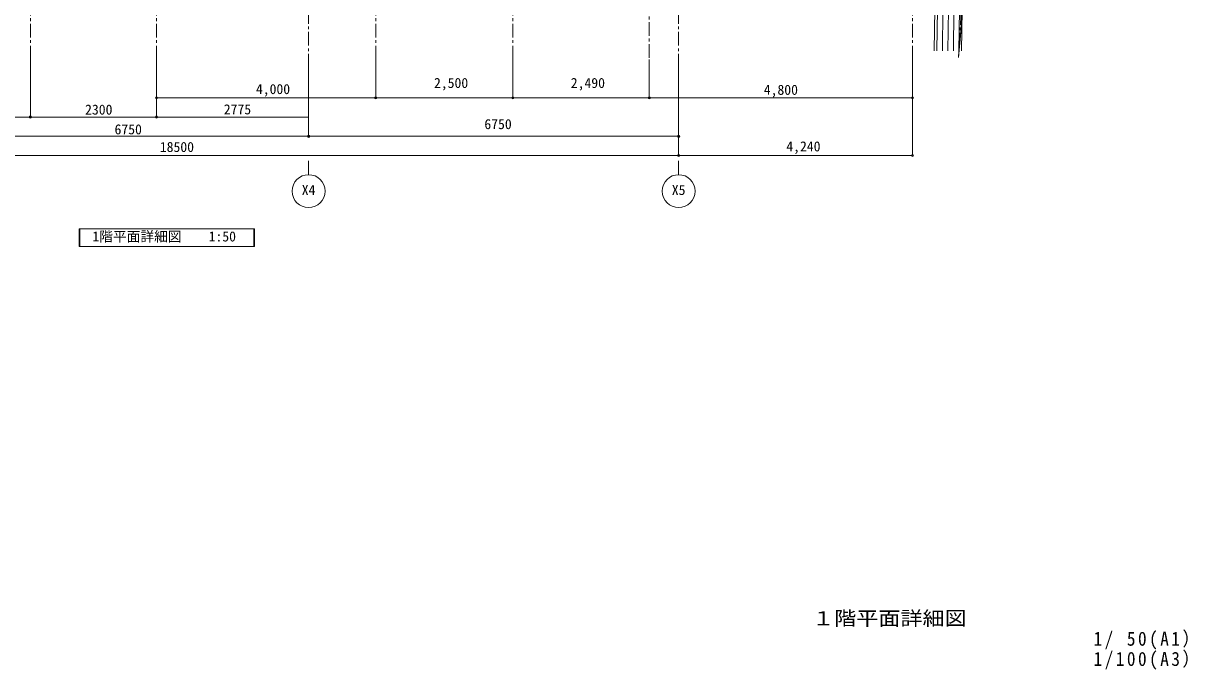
# Model space of a CAD drawing. Units: millimetres at full size, sheet at 1:50. Extents: x -17874 to 19699, y -20565 to 13459.
# Drawn here: x -2247 to 18992, y -20565 to -8786 of the extents above; entities that cross this region are included whole.
import ezdxf
from ezdxf.enums import TextEntityAlignment as Align

# ---------------------------------------------------------------- set-up
doc = ezdxf.new("R2010")
doc.units = ezdxf.units.MM
doc.header["$LTSCALE"] = 50
doc.header["$PDMODE"] = 32
doc.header["$PDSIZE"] = 40
doc.linetypes.add('CHAIN1', pattern=[8, 5, -1, 1, -1])
doc.linetypes.add('CHAIN2', pattern=[12, 9, -1, 1, -1])
for name, color, linetype, lineweight in [('1-0_表（線_固定）', 4, 'Continuous', 9), ('1-1_表（文字_固定）', 4, 'CHAIN1', 9), ('1-6', 7, 'Continuous', 13)]:
    doc.layers.add(name, color=color, linetype=linetype, lineweight=lineweight)
doc.layers.add('E-0', color=7, linetype='Continuous')
doc.styles.add('ＭＳ ゴシック', font='')
doc.styles.get('ＭＳ ゴシック').set_extended_font_data('MS Gothic')

msp = doc.modelspace()

# ---------------------------------------------------------------- linework, layer by layer
at = {"layer": '1-0_表（線_固定）', "linetype": 'CHAIN2'}
msp.add_line((14814.35, -9412.13), (15058.61, -4677.67), dxfattribs=at)
at = {"layer": '1-0_表（線_固定）'}
for p, q in [((14378.39, -8529.25), (14368.58, -9287.88)), ((14428.38, -8530.74), (14418.58, -9287.88)), ((14528.35, -8533.72), (14518.59, -9287.88)), ((14628.32, -8536.69), (14618.6, -9287.88)), ((14728.29, -8539.67), (14718.61, -9287.88)), ((14828.26, -8542.64), (14818.62, -9287.88)), ((14878.24, -8544.13), (14868.62, -9287.88)), ((14862.67, -8878.26), (14814.2, -9411.7))]:
    msp.add_line(p, q, dxfattribs=at)
at = {"layer": '1-0_表（線_固定）', "color": 7, "lineweight": 13}
for p, q in [((-1229.38, -12851.53), (-1229.38, -12531.53)), ((-1225.38, -12851.53), (-1225.38, -12531.53)), ((-1221.38, -12851.53), (-1221.38, -12531.53)), ((-1217.38, -12851.53), (-1217.38, -12531.53)), ((1958.62, -12851.53), (1958.62, -12531.53)), ((1962.62, -12851.53), (1962.62, -12531.53)), ((1966.62, -12851.53), (1966.62, -12531.53)), ((1970.62, -12851.53), (-1229.38, -12851.53))]:
    msp.add_line(p, q, dxfattribs=at)
at = {"layer": '1-0_表（線_固定）'}
msp.add_lwpolyline([(13670.94, -607.54), (15058.46, -4677.24), (14862.67, -8878.26)], dxfattribs=at)
at = {"layer": '1-0_表（線_固定）', "color": 7, "lineweight": 13}
msp.add_lwpolyline([(-1229.38, -12531.53), (1970.62, -12531.53), (1970.62, -12851.53)], dxfattribs=at)
at = {"layer": '1-1_表（文字_固定）'}
for p, q in [((2956.93, 8656.68), (2956.93, -9444.31)), ((9706.93, 8656.68), (9706.93, -9444.31)), ((13971.93, -9444.31), (13971.93, -3832.46)), ((181.93, -9444.31), (181.93, -4830.36)), ((4181.93, -9444.31), (4181.93, -4830.36)), ((6681.93, -9444.31), (6681.93, -4830.36)), ((9171.93, -9415.02), (9171.93, -4834.23)), ((-2118.07, -9444.31), (-2118.07, -5184.31))]:
    msp.add_line(p, q, dxfattribs=at)
at = {"layer": '1-6'}
for p, q in [((-2118.07, -9444.31), (-2118.07, -10494.31)), ((181.93, -9444.31), (181.93, -10494.31)), ((2956.93, -9444.31), (2956.93, -10844.31)), ((4181.93, -10144.31), (4181.93, -9444.31)), ((6681.93, -10144.31), (6681.93, -9444.31)), ((9171.93, -10144.31), (9171.93, -9444.31)), ((9706.93, -9444.31), (9706.93, -11194.31)), ((13971.93, -11194.31), (13971.93, -9444.31)), ((181.93, -10144.31), (4181.93, -10144.31)), ((4181.93, -10144.31), (6681.93, -10144.31)), ((6681.93, -10144.31), (9171.93, -10144.31)), ((9171.93, -10144.31), (13971.93, -10144.31)), ((-3693.07, -10494.31), (-2218.07, -10494.31)), ((-2118.07, -10494.31), (-2218.07, -10494.31)), ((-2118.07, -10494.31), (-2018.07, -10494.31)), ((-2018.07, -10494.31), (81.93, -10494.31)), ((181.93, -10494.31), (81.93, -10494.31)), ((181.93, -10494.31), (2956.93, -10494.31)), ((9706.93, -11194.31), (9706.93, -10830.08)), ((2856.93, -10844.31), (-3693.07, -10844.31)), ((2956.93, -10844.31), (2856.93, -10844.31)), ((2956.93, -10844.31), (3056.93, -10844.31)), ((9606.93, -10844.31), (3056.93, -10844.31)), ((9706.93, -10844.31), (9606.93, -10844.31)), ((9706.93, -11194.31), (13971.93, -11194.31)), ((2956.93, -11544.31), (2956.93, -11294.31)), ((9706.93, -11544.31), (9706.93, -11294.31))]:
    msp.add_line(p, q, dxfattribs=at)
msp.add_lwpolyline([(9706.93, -11194.31), (9606.93, -11194.31), (-8693.07, -11194.31)], dxfattribs=at)
for centre in [(2956.93, -11844.31), (9706.93, -11844.31)]:
    msp.add_circle(centre, 300, dxfattribs=at)
at = {"layer": '1-6', "color": 2}
for p in [(181.93, -10144.31), (4181.93, -10144.31), (6681.93, -10144.31), (9171.93, -10144.31), (13971.93, -10144.31)]:
    msp.add_point(p, dxfattribs=at)
at = {"layer": '1-6'}
for p in [(-2118.07, -10494.31), (181.93, -10494.31), (2956.93, -10844.31), (9706.93, -10844.31), (9706.93, -11194.31)]:
    msp.add_point(p, dxfattribs=at)
at = {"layer": '1-6', "color": 1}
msp.add_point((13971.93, -11194.31), dxfattribs=at)

# ---------------------------------------------------------------- texts
at = {"layer": '1-0_表（線_固定）', "color": 3, "style": 'ＭＳ ゴシック'}
for s, p in [('1階平面詳細図', (-985.63, -12816.53)), ('1:50', (1133.46, -12816.53))]:
    msp.add_text(s, height=183.3, dxfattribs=at).set_placement(p, align=Align.BOTTOM_LEFT)
at = {"layer": '1-6', "color": 3, "style": 'ＭＳ ゴシック'}
for s, p in [('4,000', (1996.2, -10130.84)), ('2,500', (5244.43, -10019.31)), ('2,490', (7739.43, -10019.31)), ('4,800', (11259.43, -10144.31)), ('2300', (-1119.98, -10504.81)), ('2775', (1410.08, -10500.4)), ('6750', (6163.18, -10769.31)), ('6750', (-582.66, -10864.44)), ('18500', (243.33, -11185.98)), ('4,240', (11670.79, -11175.28)), ('X4', (2831.93, -11969.31)), ('X5', (9581.93, -11969.31))]:
    msp.add_text(s, height=183.3, dxfattribs=at).set_placement(p, align=Align.BOTTOM_LEFT)
at = {"layer": 'E-0', "style": 'ＭＳ ゴシック', "width": 1.15}
msp.add_text('１階平面詳細図', height=256.6, dxfattribs=at).set_placement((12142.59, -19833.39), align=Align.BOTTOM_LEFT)
at = {"layer": 'E-0', "char_height": 256.6, "attachment_point": 7, "style": 'ＭＳ ゴシック'}
for s, insert in [('\\T1.29;\\W0.9;1/\\~50(A1）', (17275, -20196.63)), ('\\T1.29;\\W0.9;1/100(A3）', (17275, -20564.63))]:
    msp.add_mtext(s, dxfattribs=dict(at, insert=insert))

doc.saveas('drawing.dxf')
